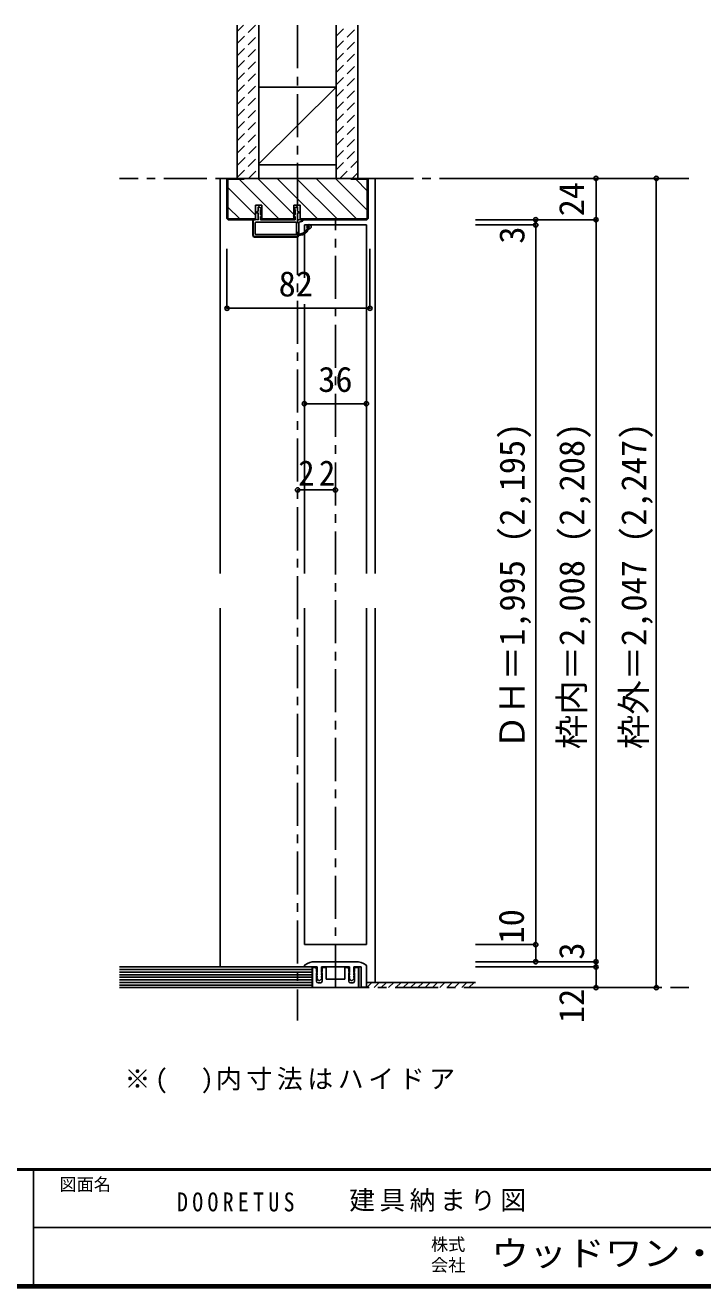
# Model space of a CAD drawing. Units: millimetres at full size, sheet at 1:5; details may follow other scales. Extents: x -973 to 977, y -718 to 696.
# Drawn here: x -3 to 390, y -701 to 32 of the extents above; entities that cross this region are included whole.
import ezdxf
from ezdxf.enums import TextEntityAlignment as Align

# ---------------------------------------------------------------- set-up
doc = ezdxf.new("R2010")
doc.units = ezdxf.units.MM
doc.header["$LTSCALE"] = 5
doc.header["$PDMODE"] = 32
doc.header["$PDSIZE"] = 2.5
doc.linetypes.add('CHAIN1', pattern=[8, 5, -1, 1, -1])
doc.linetypes.add('DASHED1', pattern=[1.8, 1.2, -0.6])
for name, color, linetype in [('0-0_補助線', 7, 'Continuous'), ('0-1_通り芯', 4, 'CHAIN1'), ('0-3_仕上げ', 7, 'Continuous'), ('0-4_枠', 3, 'Continuous'), ('0-6_扉', 6, 'Continuous'), ('0-7_金物', 7, 'Continuous'), ('0-A_文字', 7, 'Continuous'), ('0-B_寸法', 7, 'Continuous'), ('0-C_ハッチ', 4, 'DASHED1'), ('F-0_補助線', 7, 'Continuous'), ('F-1_枠', 6, 'Continuous'), ('F-A_文字', 7, 'Continuous')]:
    doc.layers.add(name, color=color, linetype=linetype)
doc.styles.add('ＭＳ ゴシック', font='')
doc.styles.get('ＭＳ ゴシック').set_extended_font_data('MS Gothic')

# ---------------------------------------------------------------- blocks, each defined once
blk = doc.blocks.new('2')
at = {"layer": '0-0_補助線'}
for p, q in [((-9.846, -9.622), (-9.846, 15.078)), ((-8.846, 16.078), (0.354, 16.078)), ((-8.846, 15.878), (0.637, 15.878)), ((-8.146, 14.678), (-1.546, 14.678)), ((-8.446, 14.378), (-8.446, -8.922)), ((-1.246, 14.378), (-1.246, -8.922)), ((0.154, 11.653), (2.154, 11.653)), ((0.154, 11.653), (0.154, -8.497)), ((2.154, 10.953), (2.154, 11.653)), ((3.154, 11.653), (2.512, 10.83)), ((3.154, 11.653), (6.154, 11.653)), ((4.154, 13.753), (4.154, 13.053)), ((5.154, 13.053), (4.512, 13.876)), ((7.154, 13.053), (5.154, 13.053)), ((6.154, 10.953), (6.154, 11.653)), ((7.558, 12.258), (6.516, 10.835)), ((-1.48, -10.622), (-8.846, -10.622)), ((-1.546, -9.222), (-8.146, -9.222)), ((-1.189, -10.85), (-0.732, -12.694)), ((0.354, -12.922), (-0.441, -12.922)), ((0.154, -8.497), (2.154, -8.497)), ((4.154, -9.897), (0.154, -9.897)), ((0.154, -9.897), (0.154, -10.622)), ((0.154, -10.622), (0.645, -12.548)), ((2.154, -7.797), (2.154, -8.497)), ((3.154, -8.497), (2.512, -7.674)), ((3.154, -8.497), (6.154, -8.497)), ((4.154, -10.597), (4.154, -9.897)), ((5.154, -9.897), (4.512, -10.72)), ((7.154, -9.897), (5.154, -9.897)), ((6.154, -7.797), (6.154, -8.497)), ((7.558, -9.101), (6.516, -7.679))]:
    blk.add_line(p, q, dxfattribs=at)
for points in [[(-9.646, 15.078), (-9.646, -9.622), (-9.846, -9.622)], [(4.154, 13.053), (0.154, 13.053), (0.649, 15.723)]]:
    blk.add_lwpolyline(points, dxfattribs=at)
for centre, radius, start, end in [((-8.846, 15.078), 1, 90, 180), ((-8.846, 15.078), 0.8, 90, 180), ((-8.146, 14.378), 0.3, 90, 180), ((-1.546, 14.378), 0.3, 0, 90), ((0.354, 15.778), 0.3, 349.49875, 90), ((2.354, 10.953), 0.2, 180, 322.03043), ((4.354, 13.753), 0.2, 37.96957, 180), ((6.354, 10.953), 0.2, 180, 323.78053), ((7.154, 12.553), 0.5, 323.78053, 90), ((-8.846, -9.622), 1, 180, 270), ((-2.846, -10.72), 6, 179.06153, 259.29815), ((-8.146, -8.922), 0.3, 180, 270), ((-2.846, -10.72), 5.3, 178.93757, 259.29815), ((-1.546, -8.922), 0.3, 270, 0), ((-1.48, -10.922), 0.3, 13.9282, 90), ((-0.441, -12.622), 0.3, 193.9282, 270), ((0.354, -12.622), 0.3, 270, 14.29438), ((2.354, -7.797), 0.2, 37.96957, 180), ((4.354, -10.597), 0.2, 180, 322.03043), ((6.354, -7.797), 0.2, 36.21947, 180), ((7.154, -9.397), 0.5, 270, 36.21947), ((-3.896, -16.272), 0.35, 259.29815, 79.29815)]:
    blk.add_arc(centre, radius, start, end, dxfattribs=at)
blk.add_point((-3.896, -16.622), dxfattribs=at)

msp = doc.modelspace()

# ---------------------------------------------------------------- linework, layer by layer
at = {"layer": '0-1_通り芯'}
for p, q in [((155.01, 32.5), (155.01, -545.514)), ((382.367, -56.5), (51.653, -56.5)), ((177.01, -526.5), (177.01, -80.5)), ((51.653, -526.5), (382.367, -526.5))]:
    msp.add_line(p, q, dxfattribs=at)
at = {"layer": '0-3_仕上げ', "color": 2}
for p, q in [((120.01, 32.5), (120.01, -56.5)), ((132.51, 32.5), (132.51, -56.5)), ((177.51, 32.5), (177.51, -56.5)), ((190.01, 32.5), (190.01, -56.5)), ((163.51, -514.5), (51.653, -514.5)), ((163.51, -526.5), (163.51, -514.5)), ((163.51, -526.5), (51.653, -526.5))]:
    msp.add_line(p, q, dxfattribs=at)
at = {"layer": '0-3_仕上げ', "color": 3}
for p, q in [((132.51, -3.5), (177.51, -3.5)), ((132.51, -48.5), (177.51, -48.5))]:
    msp.add_line(p, q, dxfattribs=at)
at = {"layer": '0-3_仕上げ'}
for p, q in [((132.51, -47.928), (177.51, -3.5)), ((163.51, -516), (51.653, -516)), ((163.51, -517.5), (51.653, -517.5)), ((163.51, -519), (51.653, -519)), ((163.51, -520.5), (51.653, -520.5)), ((163.51, -522), (51.653, -522)), ((163.51, -523.5), (51.653, -523.5)), ((163.51, -525), (51.653, -525)), ((195.01, -523.5), (258.367, -523.5))]:
    msp.add_line(p, q, dxfattribs=at)
at = {"layer": '0-4_枠', "color": 4}
for p, q in [((114.01, -56.5), (110.01, -56.5)), ((110.01, -56.5), (110.01, -286)), ((196.01, -56.5), (200.01, -56.5)), ((200.01, -56.5), (200.01, -286)), ((110.01, -306), (110.01, -514.5)), ((200.01, -306), (200.01, -523.5))]:
    msp.add_line(p, q, dxfattribs=at)
at = {"layer": '0-4_枠'}
for p, q in [((196.01, -56.5), (114.01, -56.5)), ((114.51, -79.586), (114.51, -57)), ((124.01, -57), (114.51, -57)), ((124.01, -57), (124.01, -56.5)), ((186.01, -57), (186.01, -56.5)), ((186.01, -57), (195.51, -57)), ((195.51, -79.586), (195.51, -57)), ((130.51, -72), (134.21, -72)), ((130.51, -80.5), (130.51, -72)), ((134.21, -80.5), (134.21, -72)), ((152.81, -80.5), (152.81, -72)), ((114.925, -80), (114.51, -79.586)), ((114.717, -80.5), (130.51, -80.5)), ((114.925, -80), (130.51, -80)), ((134.21, -80), (152.81, -80)), ((134.21, -80.5), (152.81, -80.5)), ((195.096, -80), (156.51, -80)), ((195.303, -80.5), (156.51, -80.5)), ((195.096, -80), (195.51, -79.586))]:
    msp.add_line(p, q, dxfattribs=at)
for points in [[(114.717, -80.5), (114.01, -79.793), (114.01, -56.5)], [(195.303, -80.5), (196.01, -79.793), (196.01, -56.5)], [(152.81, -72), (156.51, -72), (156.51, -80.5)]]:
    msp.add_lwpolyline(points, dxfattribs=at)
at = {"layer": '0-6_扉'}
for p, q in [((159.01, -83.5), (159.01, -114.19)), ((159.01, -83.5), (195.01, -83.5)), ((195.01, -83.5), (195.01, -286)), ((159.01, -129.422), (159.01, -286)), ((159.01, -306), (159.01, -501.5)), ((195.01, -306), (195.01, -501.5)), ((195.01, -501.5), (159.01, -501.5))]:
    msp.add_line(p, q, dxfattribs=at)
at = {"layer": '0-7_金物'}
for p, q in [((165.01, -511.5), (189.01, -511.5)), ((159.01, -514.017), (159.01, -514.5)), ((159.01, -514.5), (166.36, -514.5)), ((164.96, -514.8), (163.51, -514.8)), ((163.51, -526.5), (163.51, -514.8)), ((163.61, -514.8), (163.61, -526.5)), ((165.96, -517.05), (165.96, -515.8)), ((165.96, -517.05), (166.168, -517.396)), ((165.96, -518.05), (166.168, -517.704)), ((165.96, -522.8), (165.96, -518.05)), ((166.153, -517.846), (166.36, -517.5)), ((166.153, -518.154), (166.36, -518.5)), ((166.153, -519.346), (166.36, -519)), ((166.153, -519.654), (166.36, -520)), ((166.153, -520.846), (166.36, -520.5)), ((166.36, -514.5), (166.36, -517.5)), ((166.36, -518.5), (166.36, -519)), ((166.36, -520), (166.36, -520.5)), ((168.86, -514.5), (185.16, -514.5)), ((168.86, -514.5), (168.86, -517.5)), ((169.068, -517.846), (168.86, -517.5)), ((169.068, -518.154), (168.86, -518.5)), ((168.86, -518.5), (168.86, -519)), ((169.068, -519.346), (168.86, -519)), ((169.068, -519.654), (168.86, -520)), ((168.86, -520), (168.86, -520.5)), ((169.068, -520.846), (168.86, -520.5)), ((169.26, -517.05), (169.053, -517.396)), ((169.26, -518.05), (169.053, -517.704)), ((169.26, -517.05), (169.26, -515.8)), ((169.26, -522.8), (169.26, -518.05)), ((170.26, -514.8), (171.61, -514.8)), ((171.61, -514.8), (171.61, -521.5)), ((182.41, -514.8), (182.41, -521.5)), ((183.76, -514.8), (182.41, -514.8)), ((184.76, -517.05), (184.76, -515.8)), ((184.76, -517.05), (184.968, -517.396)), ((184.76, -518.05), (184.968, -517.704)), ((184.76, -522.8), (184.76, -518.05)), ((184.953, -517.846), (185.16, -517.5)), ((184.953, -518.154), (185.16, -518.5)), ((184.953, -519.346), (185.16, -519)), ((184.953, -519.654), (185.16, -520)), ((184.953, -520.846), (185.16, -520.5)), ((185.16, -514.5), (185.16, -517.5)), ((185.16, -518.5), (185.16, -519)), ((185.16, -520), (185.16, -520.5)), ((187.66, -514.5), (192.01, -514.5)), ((187.66, -514.5), (187.66, -517.5)), ((187.868, -517.846), (187.66, -517.5)), ((187.868, -518.154), (187.66, -518.5)), ((187.66, -518.5), (187.66, -519)), ((187.868, -519.346), (187.66, -519)), ((187.868, -519.654), (187.66, -520)), ((187.66, -520), (187.66, -520.5)), ((187.868, -520.846), (187.66, -520.5)), ((188.06, -517.05), (187.853, -517.396)), ((188.06, -518.05), (187.853, -517.704)), ((188.06, -517.05), (188.06, -515.8)), ((188.06, -522.8), (188.06, -518.05)), ((189.06, -514.8), (190.51, -514.8)), ((190.41, -514.8), (190.41, -526.5)), ((190.51, -526.5), (190.51, -514.8)), ((192.01, -514.5), (192.01, -526.2)), ((195.01, -514.017), (195.01, -526.2)), ((190.51, -526.5), (163.51, -526.5)), ((167.244, -522.34), (166.19, -521.204)), ((168.26, -523.8), (166.96, -523.8)), ((169.03, -521.204), (167.977, -522.34)), ((176.51, -521.5), (171.61, -521.5)), ((177.01, -522), (176.51, -521.5)), ((177.01, -522), (177.51, -521.5)), ((182.41, -521.5), (177.51, -521.5)), ((186.044, -522.34), (184.99, -521.204)), ((185.76, -523.8), (187.06, -523.8)), ((187.83, -521.204), (186.777, -522.34)), ((192.01, -526.2), (195.01, -526.2))]:
    msp.add_line(p, q, dxfattribs=at)
for centre, radius, start, end in [((160.01, -514.017), 1, 123.74899, 180), ((165.01, -521.5), 10, 90, 123.74899), ((189.01, -521.5), 10, 56.25101, 90), ((194.01, -514.017), 1, 0, 56.25101), ((164.96, -515.8), 1, 0, 90), ((166.41, -518), 0.3, 149.05366, 210.94634), ((166.41, -519.5), 0.3, 149.05366, 210.94634), ((165.91, -517.55), 0.3, 329.05368, 30.94635), ((169.31, -517.55), 0.3, 149.05365, 210.94632), ((168.81, -518), 0.3, 329.05366, 30.94634), ((168.81, -519.5), 0.3, 329.05366, 30.94634), ((170.26, -515.8), 1, 90, 180), ((183.76, -515.8), 1, 0, 90), ((185.21, -518), 0.3, 149.05366, 210.94634), ((185.21, -519.5), 0.3, 149.05366, 210.94634), ((184.71, -517.55), 0.3, 329.05368, 30.94635), ((188.11, -517.55), 0.3, 149.05365, 210.94632), ((187.61, -518), 0.3, 329.05366, 30.94634), ((187.61, -519.5), 0.3, 329.05366, 30.94634), ((189.06, -515.8), 1, 90, 180), ((166.96, -522.8), 1, 180, 270), ((166.41, -521), 0.3, 149.05366, 222.83826), ((167.61, -522), 0.5, 222.83826, 317.16174), ((168.26, -522.8), 1, 270, 0), ((168.81, -521), 0.3, 317.16174, 30.94634), ((185.76, -522.8), 1, 180, 270), ((185.21, -521), 0.3, 149.05366, 222.83826), ((186.41, -522), 0.5, 222.83826, 317.16174), ((187.06, -522.8), 1, 270, 0), ((187.61, -521), 0.3, 317.16174, 30.94634)]:
    msp.add_arc(centre, radius, start, end, dxfattribs=at)
at = {"layer": '0-B_寸法', "color": 4}
for p, q in [((363.367, -56.5), (258.367, -56.5)), ((328.367, -56.5), (328.367, -526.5)), ((363.367, -56.5), (363.367, -526.5)), ((328.367, -80.5), (258.367, -80.5)), ((293.367, -80.5), (293.367, -511.5)), ((293.367, -83.5), (258.367, -83.5)), ((114.01, -131.922), (114.01, -97.4)), ((197.01, -131.922), (197.01, -97.4)), ((114.01, -131.922), (197.01, -131.922)), ((159.01, -187.382), (195.01, -187.382)), ((155.01, -237.382), (177.01, -237.382)), ((293.367, -501.5), (258.367, -501.5)), ((328.367, -511.5), (258.367, -511.5)), ((328.367, -514.5), (258.367, -514.5)), ((363.367, -526.5), (258.367, -526.5))]:
    msp.add_line(p, q, dxfattribs=at)
at = {"layer": '0-B_寸法'}
for p in [(328.367, -56.5), (363.367, -56.5), (293.367, -80.5), (328.367, -80.5), (293.367, -83.5), (114.01, -131.922), (197.01, -131.922), (159.01, -187.382), (195.01, -187.382), (155.01, -237.382), (177.01, -237.382), (293.367, -501.5), (293.367, -511.5), (328.367, -511.5), (328.367, -514.5), (328.367, -526.5), (363.367, -526.5)]:
    msp.add_point(p, dxfattribs=at)
at = {"layer": '0-C_ハッチ'}
for p, q in [((120.01, 28.96), (123.55, 32.5)), ((120.01, 21.889), (130.621, 32.5)), ((177.51, 26.252), (183.758, 32.5)), ((177.51, 19.181), (190.01, 31.681)), ((120.01, 14.818), (132.51, 27.318)), ((177.51, 12.11), (190.01, 24.61)), ((120.01, 7.747), (132.51, 20.247)), ((177.51, 5.039), (190.01, 17.539)), ((120.01, 0.676), (132.51, 13.176)), ((177.51, -2.032), (190.01, 10.468)), ((120.01, -6.395), (132.51, 6.105)), ((177.51, -9.103), (190.01, 3.397)), ((120.01, -13.466), (132.51, -0.966)), ((177.51, -16.174), (190.01, -3.674)), ((120.01, -20.537), (132.51, -8.037)), ((177.51, -23.246), (190.01, -10.746)), ((120.01, -27.608), (132.51, -15.108)), ((177.51, -30.317), (190.01, -17.817)), ((120.01, -34.679), (132.51, -22.179)), ((120.01, -41.751), (132.51, -29.251)), ((177.51, -37.388), (190.01, -24.888)), ((120.332, -48.5), (132.51, -36.322)), ((177.51, -44.459), (190.01, -31.959)), ((120.01, -55.893), (132.51, -43.393)), ((177.51, -51.53), (190.01, -39.03)), ((126.474, -56.5), (132.51, -50.464)), ((179.611, -56.5), (190.01, -46.101)), ((186.682, -56.5), (190.01, -53.172))]:
    msp.add_line(p, q, dxfattribs=at)
at = {"layer": '0-C_ハッチ', "linetype": 'Continuous'}
for p, q in [((121.04, -57), (144.04, -80)), ((131.853, -56.5), (152.81, -77.457)), ((143.168, -56.5), (166.667, -80)), ((154.481, -56.5), (177.981, -80)), ((165.795, -56.5), (189.295, -80)), ((177.108, -56.5), (195.51, -74.902)), ((188.922, -57), (195.51, -63.588)), ((114.51, -61.784), (130.51, -77.784)), ((114.51, -73.098), (121.412, -80)), ((195.179, -526.5), (198.179, -523.5)), ((199.421, -526.5), (202.421, -523.5)), ((203.664, -526.5), (206.664, -523.5)), ((207.907, -526.5), (210.907, -523.5)), ((212.149, -526.5), (215.149, -523.5)), ((216.392, -526.5), (219.392, -523.5)), ((220.634, -526.5), (223.634, -523.5)), ((224.877, -526.5), (227.877, -523.5)), ((229.12, -526.5), (232.12, -523.5)), ((233.362, -526.5), (236.362, -523.5)), ((237.605, -526.5), (240.605, -523.5)), ((241.848, -526.5), (244.848, -523.5)), ((246.09, -526.5), (249.09, -523.5)), ((250.333, -526.5), (253.333, -523.5)), ((254.576, -526.5), (257.576, -523.5))]:
    msp.add_line(p, q, dxfattribs=at)
at = {"layer": 'F-1_枠'}
for p, q in [((976.653, -631.667), (-973.347, -631.667)), ((976.653, -632.5), (-973.347, -632.5)), ((1.653, -632.5), (1.653, -699.167)), ((1.653, -665.833), (974.986, -665.834)), ((976.653, -699.167), (-973.347, -699.167)), ((976.653, -700), (-973.347, -700)), ((976.653, -700.833), (-973.347, -700.833))]:
    msp.add_line(p, q, dxfattribs=at)

# ---------------------------------------------------------------- block references
at = {"layer": '0-0_補助線', "rotation": 90}
msp.add_blockref('2', (145.088, -80.654), dxfattribs=at)

# ---------------------------------------------------------------- texts
at = {"layer": '0-A_文字', "insert": (54.508, -587.929), "char_height": 11, "attachment_point": 7, "style": 'ＭＳ ゴシック'}
msp.add_mtext('\\T1.18;※(\u3000)内寸法はハイドア', dxfattribs=at)
at = {"layer": '0-B_寸法', "style": 'ＭＳ ゴシック'}
for s, p in [('24', (325.867, -78.5)), ('3', (291.204, -94.385)), ('ＤＨ＝1,995 (2,195)', (291.33, -388)), ('枠内＝2,008 (2,208)', (326.01, -388)), ('枠外＝2,047 (2,247)', (362.025, -388)), ('10', (290.867, -500.875)), ('3', (325.867, -510.25)), ('12', (325.867, -547.125))]:
    msp.add_text(s, height=14.66, rotation=90, dxfattribs=at).set_placement(p, align=Align.BOTTOM_LEFT)
for s, p in [('82', (144.01, -129.422)), ('36', (167.01, -184.882))]:
    msp.add_text(s, height=14.66, dxfattribs=at).set_placement(p, align=Align.BOTTOM_LEFT)
at = {"layer": '0-B_寸法', "insert": (155.385, -234.882), "char_height": 14.66, "attachment_point": 7, "style": 'ＭＳ ゴシック'}
msp.add_mtext('\\T1.27;\\W0.95;22', dxfattribs=at)
at = {"layer": 'F-0_補助線', "char_height": 11, "attachment_point": 7, "style": 'ＭＳ ゴシック'}
for s, insert in [('\\T1.39;\\W0.85;DOORETUS', (84.986, -656.667)), ('\\T1.17;建具納まり図', (184.986, -656.667))]:
    msp.add_mtext(s, dxfattribs=dict(at, insert=insert))
at = {"layer": 'F-A_文字', "style": 'ＭＳ ゴシック'}
for s, p in [('図面名', (16.653, -646.667)), ('株式', (232.486, -681.5)), ('会社', (232.486, -693.5))]:
    msp.add_text(s, height=7.331, dxfattribs=at).set_placement(p, align=Align.BOTTOM_LEFT)
at = {"layer": 'F-A_文字', "style": 'ＭＳ ゴシック', "width": 1.1}
msp.add_text('ウッドワン・・・', height=14.66, dxfattribs=at).set_placement((267.486, -692.5), align=Align.BOTTOM_LEFT)

doc.saveas('drawing.dxf')
